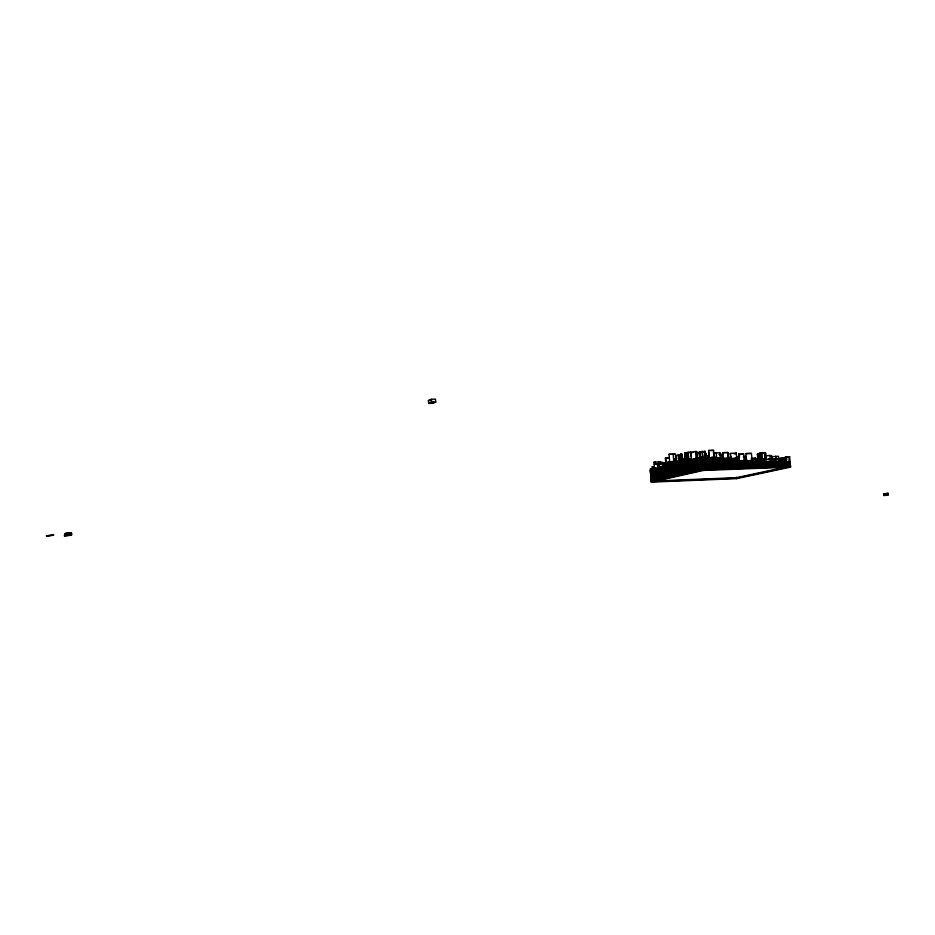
<?xml version="1.0" encoding="UTF-8"?>
<svg xmlns="http://www.w3.org/2000/svg" width="935" height="935" viewBox="0 0 935 935"><rect width="100%" height="100%" fill="white"/><g stroke="black" fill="none" stroke-linecap="round" stroke-linejoin="round"><path stroke-width="1.4" d="M733.613 458.641L732.432 458.594L735.296 458.489L727.897 458.466M734.992 459.062L735.857 458.337L730.562 459.26M684.829 460.476L686.348 459.926M684.841 460.604L680.738 460.628M659.28 466.974L660.367 467.43L660.274 466.425M743.383 456.736L745.347 456.268L745.709 460.289M680.762 454.398L681.463 454.398L679.838 454.761L680.399 461.154L682.024 460.791L681.323 460.791L680.762 454.398L681.779 454.141L682.094 460.581M683.824 460.312L685.659 460.032M669.647 461.96L669.694 462.463M685.355 460.16L683.754 460.359M782.443 458.933L782.63 460.967M784.991 459.728L785.809 459.225L786.043 461.773L784.781 461.867M778.68 459.669L784.43 458.734L785.342 462.206L776.482 462.311M784.43 458.734L779.883 459.576M779.883 459.284L780.164 462.334L781.099 462.1M783.694 460.113L783.483 457.823L780.316 458.571M46.75 535.767C67.776 533.534 33.146 537.146 52.489 535.451M65.789 533.231L65.415 535.346L71.656 534.773L71.528 532.915L65.789 533.231L65.415 535.346M64.445 535.825L70.663 535.264L64.445 535.825L64.807 533.721L64.924 535.58M71.528 532.915L66.724 533.394M785.026 459.903L784.804 457.495L789.619 456.701L790.578 467.103L736.511 478.65L651.309 482.133L650.176 469.113L654.523 468.751L653.822 468.891M653.542 469.089L651.601 469.791L653.436 468.482L653.635 470.095L651.379 470.363L651.239 468.856M428.429 400.519L431.245 399.28L435.488 399.14L435.722 402.073L432.893 403.301L428.662 403.441L428.429 400.519L431.257 400.425M428.662 403.441L431.479 402.214L435.722 402.073M705.422 457.589L708.672 456.701L707.164 457.133M757.245 461.867L757.794 462.194L756.333 462.603M766.244 457.402L765.882 453.382L763.883 452.937L765.111 452.645L765.718 459.365M660.554 464.274C661.723 462.615 659.011 461.212 660.227 462.007L658.684 462.276M780.035 462.568L779.673 459.108L773.876 459.786L774.157 462.837M778.399 459.517L779.673 459.108M755.562 461.411L756.286 461.212L755.609 461.925M745.44 460.534L746.34 460.312M685.846 460.23L685.238 452.926L686.746 452.785L687.389 460.078L683.789 460.745L684.642 460.312M687.389 460.078L686.641 452.598L690.673 451.991L691.047 452.715M677.548 461.96L676.18 461.972L675.631 455.696L678.226 455.076L678.775 461.364M679.838 454.761L680.212 461.247L679.219 461.259L678.658 454.877L680.949 454.328L681.907 460.873M681.779 454.141L682.141 461.095L683.485 460.978L683.415 460.078M690.755 452.61L695.5 451.465L697.031 452.026M700.233 457.379L700.151 451.687L702.255 451.488L702.758 457.098L700.642 457.285L700.151 451.687M696.82 453.428L699.228 452.856L696.82 453.428L697.253 458.115M660.531 463.55L654.138 464.076L660.648 463.585M660.414 467.36L659.327 467.477L658.965 463.912L666.947 463.024L665.229 463.269M668.513 462.299L668.817 462.872L668.513 462.299L675.993 460.663L676.227 461.469L665.907 464.391L665.358 458.103L669.437 457.612M667.122 463.07L667.648 463.655L667.122 463.07L677.466 460.943M652.151 466.799L653.284 466.682L652.151 466.799L652.49 470.609L653.612 470.492L653.179 466.658M678.728 460.85L680.166 460.745M666.071 464.753L665.673 464.192L666.643 463.959M663.277 465.525L685.425 460.055M691.316 458.945L663.09 465.572L665.171 465.35M655.225 468.236L653.436 468.482M708.672 456.701L702.185 456.923L657.621 467.36L658.976 467.208M653.214 468.914L702.232 457.449L709.233 457.472M653.378 468.961L654.664 468.131M650.304 470.609L702.325 458.489L723.316 457.94L721.61 458.863M650.351 471.111L702.372 459.003L730.878 457.998L728.692 458.723M650.398 471.614L702.407 459.529L731.076 458.512L729.744 458.816M650.433 472.117L702.454 460.043L737.984 458.781L736.827 459.424M713.697 457.227L714.597 457.016L713.732 457.741M650.479 472.607L702.501 460.569L739.082 459.471M650.526 473.11L702.547 461.084L739.129 459.985M650.561 473.613L702.594 461.609L739.141 460.3M650.608 474.115L702.641 462.124L746.539 460.546M650.655 474.618L702.688 462.638L753.446 460.803L752.57 461.528L753.446 460.803M770.23 462.93L769.867 459.062L768.301 459.424L773.07 458.921L773.42 462.778M773.07 458.921L770.066 459.342M650.702 475.12L702.734 463.164L756.286 461.212M650.737 475.623L702.781 463.678L757.747 461.68M650.783 476.114L702.828 464.204L778.913 461.423L773.28 462.346M729.09 458.442L729.697 458.302M650.83 476.616L702.875 464.718L783.039 461.773M729.791 459.33L731.123 459.027L731.041 458.127L727.909 458.594M762.551 459.798L769.867 459.062M650.877 477.119L702.921 465.244L790.11 462.03M650.912 477.621L702.968 465.759L790.157 462.533M735.857 458.337L734.91 458.559M650.959 478.124L703.015 466.284L790.204 463.047M651.005 478.626L703.062 466.799L790.25 463.55M736.78 458.91L737.984 458.781M651.04 479.129L703.108 467.325L790.297 464.052M651.087 479.62L703.155 467.839L790.344 464.566M651.134 480.123L703.202 468.365L790.391 465.069M651.181 480.625L703.249 468.879L790.437 465.583M744.482 459.588L744.19 460.172M651.216 481.128L703.295 469.405L790.484 466.086M651.309 482.133L703.377 470.445L790.578 467.103M751.214 460.546L752.126 460.336L749.332 460.593M751.261 461.06L752.172 460.85L751.424 453.417L745.92 453.604L746.586 461.06M784.804 457.495L789.619 456.701M786.206 467.009L736.429 477.668L655.552 480.952M883.797 493.937L888.098 493.353L888.25 494.884L885.959 495.363L883.937 495.48L883.797 493.937L888.098 493.353M883.937 495.48L888.25 494.884M680.949 454.328L681.521 460.721L684.724 460.499M682.164 460.733L683.45 460.593M682.199 461.107L681.708 454.141M681.323 460.791L681.989 460.441M679.254 455.275L675.631 455.696M760.95 461.399L760.728 458.992L757.128 459.319L763.72 458.758L762.329 458.734L762.539 461.142M762.609 461.259L763.509 461.107M751.413 459.833L758.051 459.295L758.297 461.972M751.05 461.259L752.523 461.013M753.365 458.559L755.842 458.162L751.272 458.384M763.463 459.88L776.915 458.945L772.38 459.541M662.927 462.428L661.138 462.171M676.04 461.165L674.065 460.908M655.271 468.739L654.535 468.599L654.033 462.1L660.355 461.738M654.009 467.406L653.308 467.488C656.066 467.149 653.027 467.325 654.184 469.405M653.588 469.592L651.333 469.861L702.279 457.963L716.607 457.46L714.515 457.647M669.764 462.767L669.028 454.293L675.386 454.235L675.888 459.856M675.386 454.235L669.028 454.293M772.029 459.681L771.667 455.777L769.937 455.438L765.917 455.906L766.279 459.821M705.586 455.941L708.087 455.649M705.177 456.549L707.514 456.28M669.904 461.913L667.263 462.217L667.485 464.8M669.729 462.252L672.452 461.937M772.357 459.237L772.135 456.712L775.629 456.338L778.528 456.315L778.762 458.84M676.776 458.653L673.948 458.804L674.754 461.458M762.785 462.369L761.896 452.937L765.111 452.645M720.78 458.337L723.386 458.033M727.29 457.589L731.205 457.145M761.92 453.837L757.338 454.141L757.817 459.506M673.948 458.804L676.215 458.559M759.828 460.078L759.22 453.358L761.791 453.568L757.853 454.013L758.343 459.377M686.185 458.653L683.649 458.933L685.332 459.295M674.17 461.352L676.449 461.095M757.338 454.141L758.133 454.059L758.624 459.412M759.22 453.358L761.896 452.937M665.545 464.076L668.28 463.772M783.378 461.738L771.422 462.346M781.216 461.458L772.006 462.241M780.655 461.528L783.331 461.235M781.228 461.586L783.004 461.399L783.086 462.287L781.309 462.474L780.818 459.05M682.538 460.3L682.702 458.232L682.877 460.265M658.988 463.924L662.728 463.526M663.312 465.034L666.164 464.742L665.989 462.673M665.217 465.864L663.125 466.074L662.857 462.989M752.792 458.769L752.184 458.793L753.026 461.341L752.43 461.399L752.184 458.793M708.134 457.963L708.449 455.567M691.351 459.155L689.831 459.821L691.397 459.669L690.673 451.991M689.796 459.436L691.421 459.482M723.667 458.162L722.533 457.893M699.228 452.856L699.684 457.858L699.24 451.932L705.235 452.084M727.804 452.552L722.72 452.645L727.804 452.552L728.482 459.237M685.46 460.546L685.203 452.937M684.724 453.089L693.267 452.376M701.273 452.096L705.341 451.734L702.173 451.441L702.758 457.098M751.424 453.428L745.92 453.604M691.316 459.295L688.838 459.529L688.195 452.224M727.535 458.314L730.878 457.998M727.547 458.442L731.041 458.127M730.515 458.746L732.456 458.699M749.379 461.107L752.091 460.861M709.244 455.672L709.326 452.867M719.05 454.632L721.528 454.41L720.686 454.889M730.866 459.74L730.305 453.475L736.242 452.937L736.406 453.685L734.033 453.907M713.557 450.354L708.601 450.518L713.557 450.354L714.2 457.554L711.734 457.764M716.163 452.552L716.654 457.986L714.562 458.173L714.083 452.739L719.938 452.891M702.664 457.04L705.177 456.818L704.674 451.219M711.687 457.25L714.597 457.016M736.651 457.051L739.55 456.794M736.137 457.601L739.597 457.297M784.547 459.33L785.809 459.225M782.782 461.937L785.306 461.82L783.051 461.902M783.483 457.823L775.98 458.992L777.581 458.875M766.268 462.346L778.913 461.423M768.687 462.358L783.004 461.399M771.994 462.112L775.045 461.902M779.252 462.241L780 462.182L777.464 462.276M781.274 462.1L784.722 461.855M781.309 462.474L784.757 462.241M776.553 462.369L779.954 462.159M65.906 535.1L71.656 534.773M785.295 461.691L790.063 461.516M665.358 458.103L668.677 458.08M686.395 460.441L684.478 460.417M745.055 460.452L746.703 460.394M743.617 453.896L738.673 454.059L738.697 454.889L743.617 453.896L744.283 461.142M678.658 454.877L679.651 454.866M676.145 461.469L677.513 461.458M751.693 459.412L753.657 459.424M762.831 461.119L759.126 461.399L761.078 461.423M758.694 462.299L760.167 462.322M744.809 460.125L747.1 460.172M667.602 463.152L668.759 463.211M684.432 459.915L685.811 460.172M654.033 462.1L655.377 462.393M662.202 463.211L659.865 462.708L666.608 462.696M682.363 458.267L683.228 460.452M653.612 470.492L653.004 466.6M723.363 458.466L722.72 452.645M728.248 458.092L727.746 452.47M699.24 451.932L699.684 452.598M714.083 452.739L714.317 453.393M720.277 457.858L719.786 452.423M713.358 452.295L713.522 452.891M730.305 453.475L730.714 456.724M746.562 460.336L744.225 460.546M709.279 457.986L708.601 450.518M886.088 493.458L886.228 495.001M885.807 493.82L885.959 495.363M788.86 456.724L789.304 461.551L786.382 461.761L785.938 456.934M786.58 457.367L786.803 459.775M780.515 459.237L780.795 462.276M776.342 456.572L776.576 459.085M775.629 456.338L775.968 460.113M775.15 459.377L775.431 462.439M771.118 458.992L771.469 462.86M769.937 455.438L770.288 459.342M764.912 452.587L765.531 459.319M764.386 452.891L764.865 458.267M764.374 459.377L764.608 461.96M760.646 453.311L761.254 460.02M759.512 453.428L760.132 460.149M759.021 458.98L759.349 462.591M756.614 459.284L756.859 461.972M745.148 456.444L745.511 460.464M736.242 452.937L736.92 460.452M736.383 477.177L736.511 478.65M722.989 453.007L723.246 455.824M721.528 454.41L721.937 459.038M706.346 458.243L705.913 453.382L706.1 457.624M705.247 451.675L705.831 458.232M705.072 451.208L705.528 457.063M704.885 451.535L705.574 458.255M702.185 456.923L703.377 470.445M696.552 451.371L697.159 458.255L696.107 458.349L695.5 451.465M691.117 453.194L691.444 456.888M685.752 461.048L685.554 458.781L683.906 458.454L684.104 460.733M684.829 453.288L685.472 460.569M685.051 459.973L685.378 460.558L684.011 460.137M674.462 460.008L674.591 461.528M673.118 453.814L673.738 460.873M665.825 458.173L666.328 463.9M660.192 461.715L660.379 464.333M660.028 461.703L660.25 464.227M659.9 461.703L660.122 464.227M659.713 461.703L659.935 464.227M659.233 461.715L659.456 464.239M659.117 461.738L659.327 464.263M658.602 461.598L658.824 464.134M658.626 463.187L659.023 467.71L657.667 467.862L657.27 463.339M650.982 468.914L651.111 470.422M432.741 401.349L432.893 403.301M431.245 399.28L431.479 402.214M703.342 469.919L651.263 481.63L736.476 478.159L790.531 466.6L703.342 469.919M785.821 459.342L785.143 459.494L785.821 459.342M738.673 454.059L739.188 460.815L738.673 454.059"/></g></svg>
